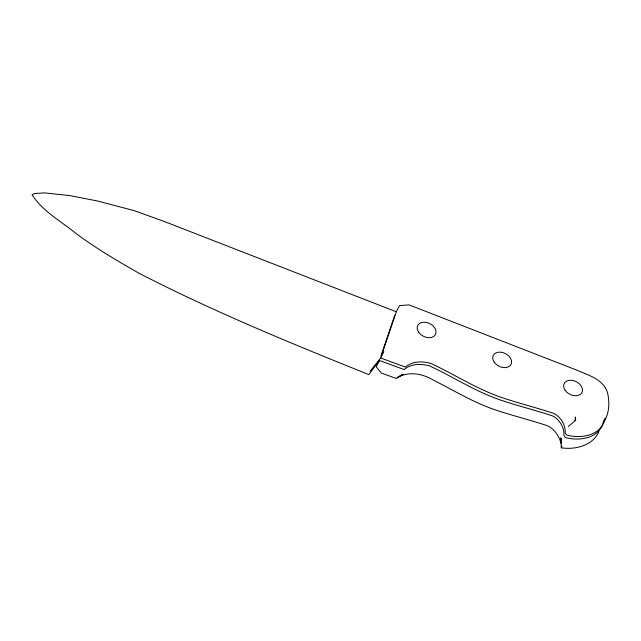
<?xml version="1.0" encoding="UTF-8"?>
<svg xmlns="http://www.w3.org/2000/svg" width="641" height="641" viewBox="0 0 641 641"><rect width="100%" height="100%" fill="white"/><g stroke="black" fill="none" stroke-linecap="round" stroke-linejoin="round"><path stroke-width="0.96" d="M561.228 441.633L560.867 437.811L561.348 447.779L561.428 446.096M575.273 420.344L574.961 420.616L575.418 417.059L575.65 420.352L568.303 426.441M380.986 355.779L394.752 315.236M603.758 420.552C600.601 438.292 579.905 441.497 565.274 437.531L563.872 435.167C564.433 427.451 559.521 419.607 552.75 415.993C535.812 410.28 518.425 406.114 501.486 400.361C476.127 391.955 453.708 377.156 429.622 365.899C421.121 363.575 411.145 363.503 404.134 369.569L379.384 360.49L368.807 374.592C291.038 343.352 213.229 311.47 138.68 273.09C116.542 260.334 94.371 247.482 74.044 231.938C59.533 220.328 42.242 210.777 32.05 194.72L34.726 193.518L44.309 192.885L69.436 195.537L97.801 201.05L134.193 210.641L164.913 221.73L396.074 311.694M370.049 371.299L380.65 357.999L405.4 367.069C412.411 361.011 422.387 361.083 430.888 363.407C454.974 374.656 477.393 389.464 502.752 397.869C519.691 403.614 537.078 407.78 554.016 413.501C560.787 417.115 565.699 424.951 565.138 432.675L566.54 435.039C581.171 439.005 601.867 435.792 605.024 418.06M379.384 360.49L376.219 366.732L381.379 373.094L396.242 378.43L403.053 374.16L397.14 377.717C408.301 371.003 422.563 373.559 433.196 380.049C453.9 390.393 473.691 402.732 495.773 410.024C512.928 415.809 530.508 420.079 547.662 425.824C554.761 429.35 559.096 436.176 561.187 443.612M383.815 351.765L380.65 357.999L396.338 311.798L399.503 305.565L409.126 304.916L576.796 370.145C588.23 375.137 603.317 379.2 607.476 392.58C609.912 402.82 609.335 413.95 603.301 422.884M598.878 431.617C592.909 445.848 574.272 450.014 561.348 447.779M561.612 446.144L561.732 447.795M565.122 390.265A9.952 7.075 26.9 0 0 581.443 393.31A9.952 7.075 26.9 0 0 572.653 380.466A9.952 7.075 26.9 0 0 565.122 390.265M418.669 332.198A9.952 7.075 26.9 0 0 434.991 335.243A9.952 7.075 26.9 0 0 426.201 322.391A9.952 7.075 26.9 0 0 418.669 332.198M494.203 362.141A9.952 7.075 26.9 0 0 510.524 365.186A9.952 7.075 26.9 0 0 501.735 352.342A9.952 7.075 26.9 0 0 494.203 362.141"/></g></svg>
